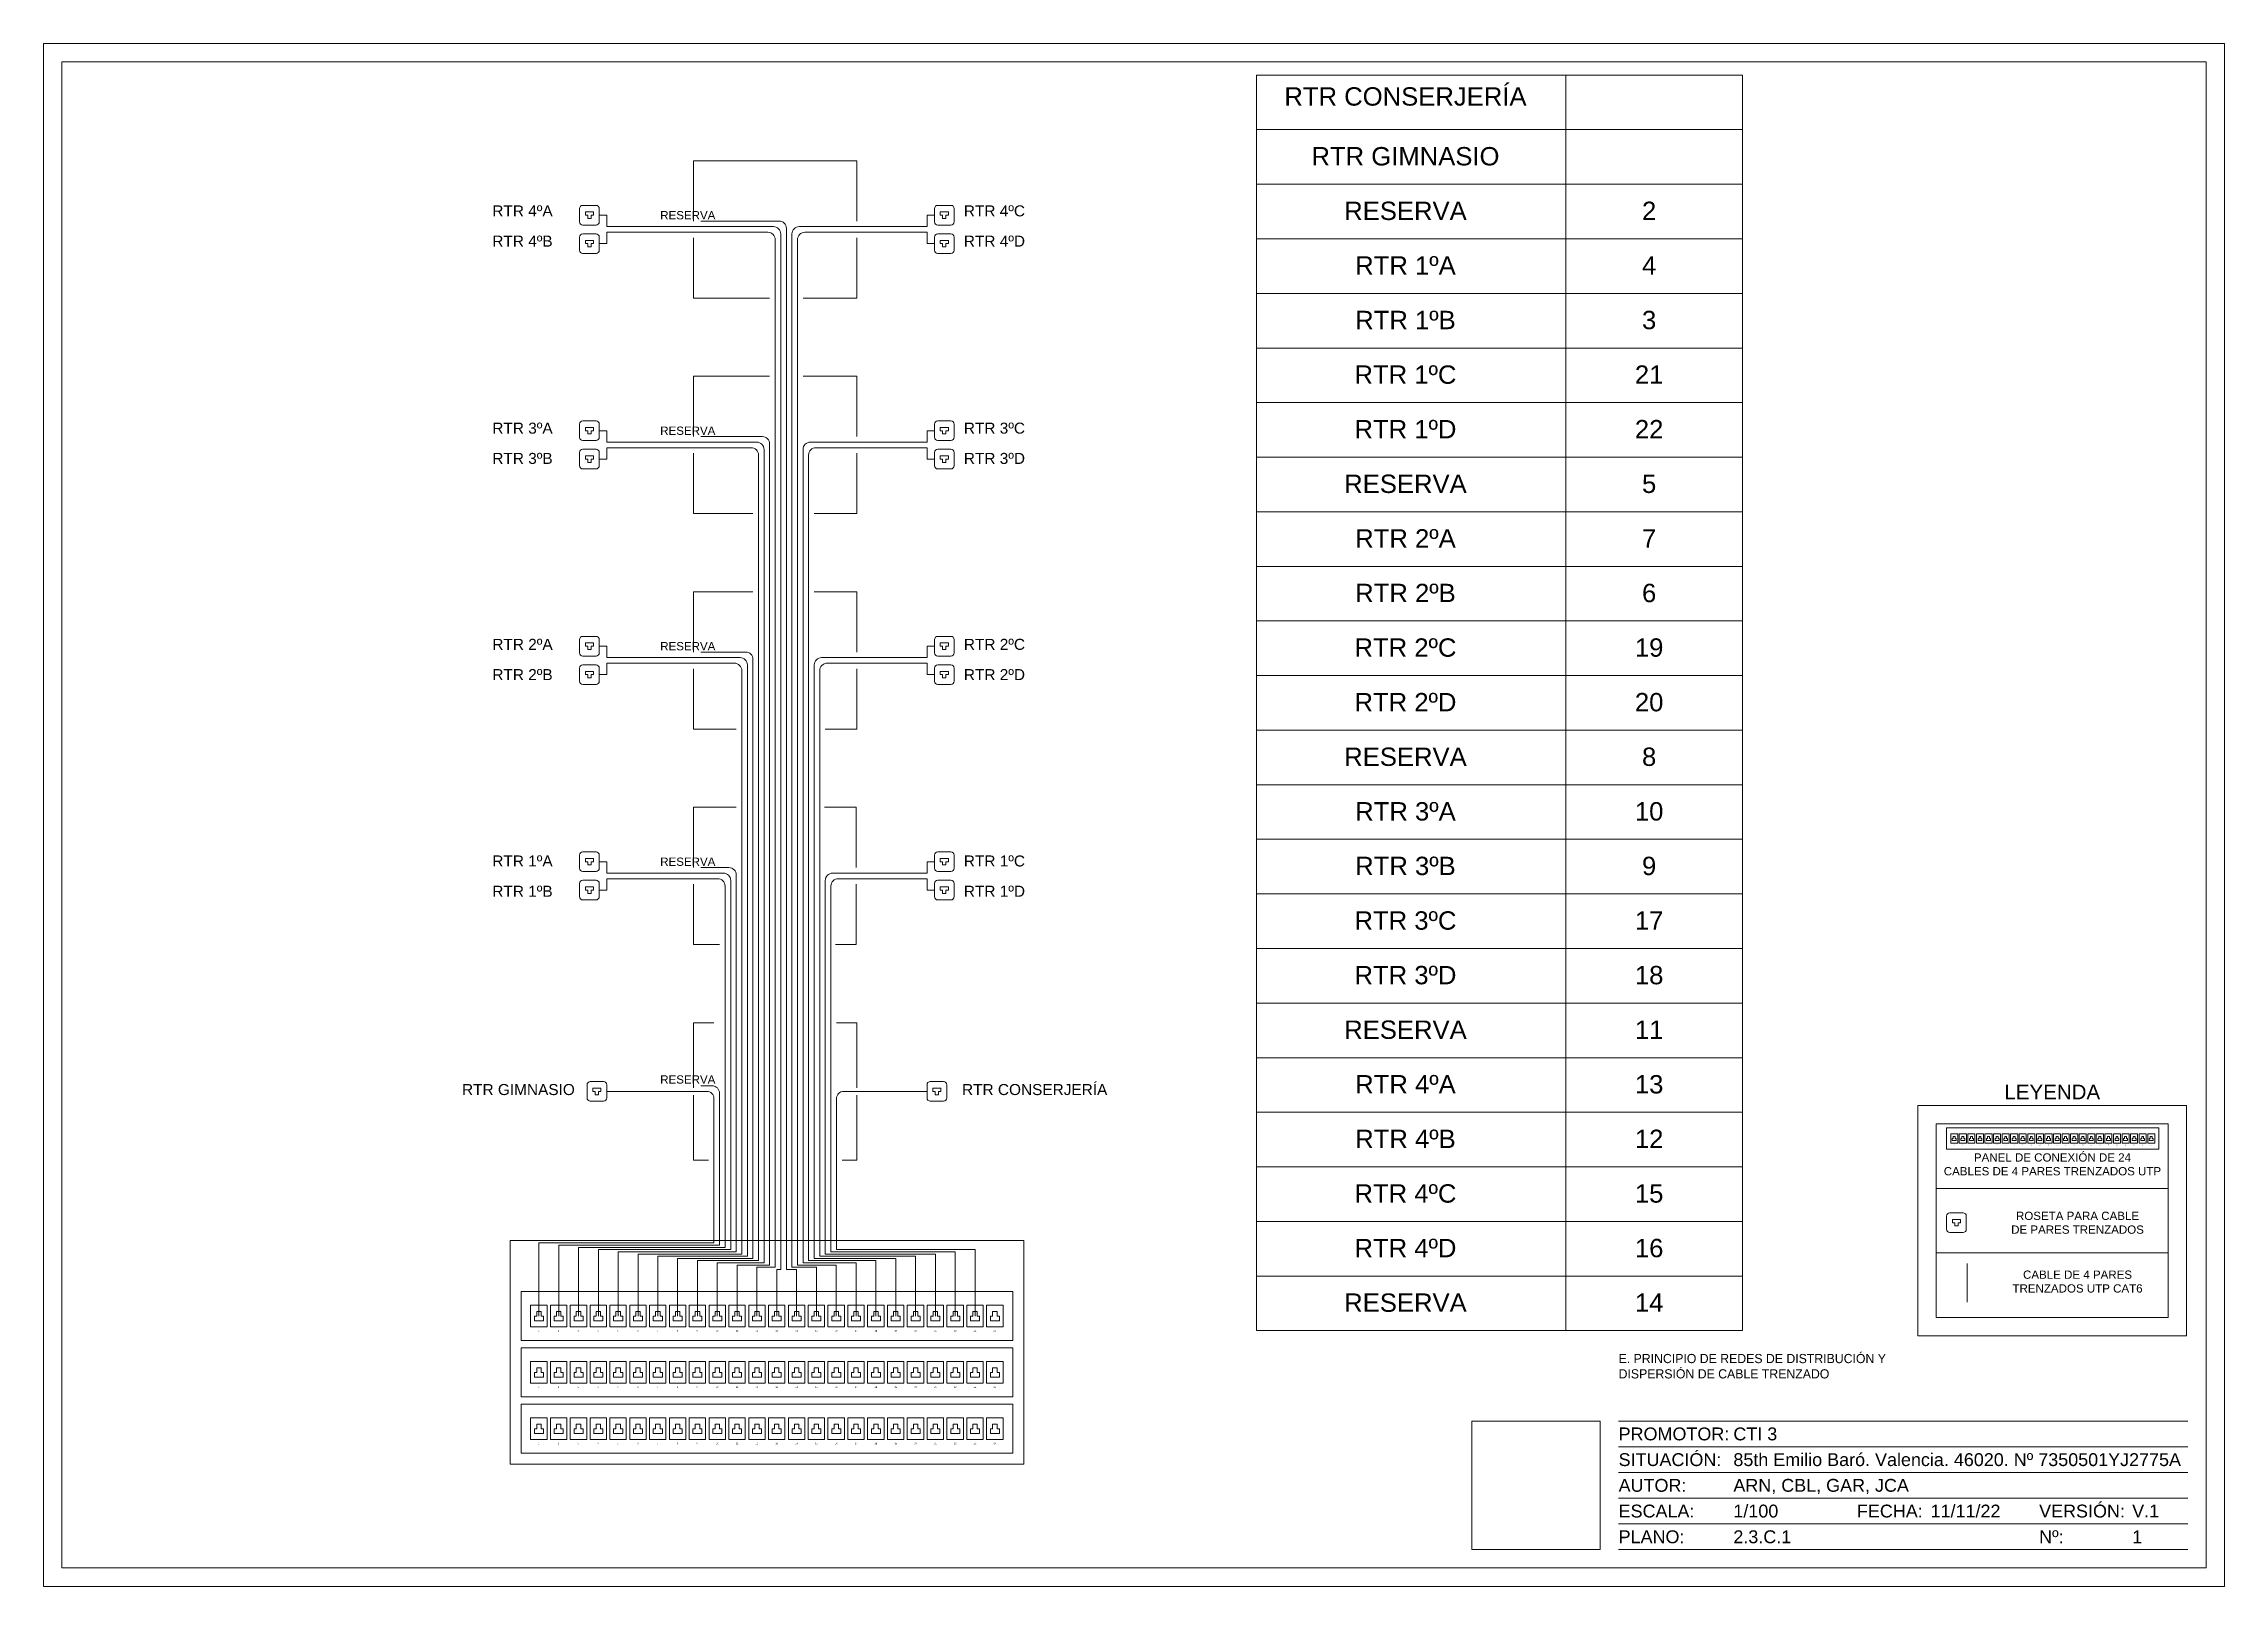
# Paper-space layout 'TRENZADO' of a CAD drawing. Header units: metres. Extents: x 0 to 5.4, y 0 to 3.82.
# The model-space entities are those that its viewports show. They can reach past a viewport. Long polylines and large blocks are cut down to what shows.
import ezdxf
from ezdxf.enums import TextEntityAlignment as Align

# ---------------------------------------------------------------- set-up
doc = ezdxf.new("R2018")
doc.units = ezdxf.units.M
doc.layers.get('0').update_dxf_attribs({"color": 253, "lineweight": 0})
doc.layers.add('CAJETIN', color=7, linetype='Continuous', lineweight=0, true_color=0x000000)
for name, color, linetype, lineweight in [('ICT_INTERNA', 170, 'Continuous', 0), ('ICT_TEXTS', 210, 'Continuous', 0), ('ICT_TOMAS', 1, 'Continuous', 0)]:
    doc.layers.add(name, color=color, linetype=linetype, lineweight=lineweight)
doc.styles.add('COTA', font='arial.ttf', dxfattribs={"height": 1})
doc.styles.get("Standard").update_dxf_attribs({"font": 'arial.ttf'})
picture_1 = doc.add_image_def('image1.png', size_in_pixel=(477, 477))

# ---------------------------------------------------------------- blocks, each defined once
blk = doc.blocks.new('*U96')
for p, q in [((-10, 45), (-165, 45)), ((-10, 38), (-165, 38)), ((-10, 31), (-165, 31)), ((-10, 24), (-165, 24)), ((-10, 17), (-165, 17)), ((-10, 10), (-165, 10))]:
    blk.add_line(p, q)
for points in [[(-594, 0), (0, 0), (0, 420), (-594, 420)], [(-589, 5), (-5, 5), (-5, 415), (-589, 415)], [(-170, 45), (-205, 45), (-205, 10), (-170, 10)]]:
    blk.add_lwpolyline(points, close=True)
for s, p in [('PROMOTOR:', (-165, 41.5)), ('SITUACIÓN:', (-165, 34.5)), ('AUTOR:', (-165, 27.5)), ('ESCALA:', (-165, 20.5)), ('FECHA:', (-100.09, 20.5)), ('VERSIÓN:', (-50.46, 20.5)), ('PLANO:', (-165, 13.5)), ('Nº:', (-50.46, 13.5))]:
    blk.add_text(s, height=3.5).set_placement(p, align=Align.MIDDLE_LEFT)
at = {"lineweight": 30, "flags": 104}
blk.add_attdef('NOMBRE_PROYECTO', text='', height=5, dxfattribs=at).set_placement((-165, 63.27), align=Align.TOP_LEFT)
for tag, p in [('PROMOTOR', (-133.74, 41.5)), ('SITUACION', (-133.74, 34.5)), ('AUTOR', (-133.74, 27.5)), ('1/X', (-133.74, 20.5)), ('XX/XX/XXXX', (-80.02, 20.5)), ('V.X', (-25.12, 20.5)), ('NOMBRE_PLANO', (-133.74, 13.5)), ('X', (-25.12, 13.48))]:
    blk.add_attdef(tag, text='', height=3.5).set_placement(p, align=Align.MIDDLE_LEFT)
blk = doc.blocks.new('caratula_533153')
at = {"linetype": 'Continuous'}
for s, p in [('1', (5.4, -26.8)), ('2', (23.4, -26.8)), ('3', (41.4, -26.8)), ('4', (59.4, -26.8)), ('5', (77.4, -26.8)), ('6', (95.4, -26.8)), ('7', (113.4, -26.8)), ('8', (131.4, -26.8)), ('9', (149.4, -26.8)), ('10', (167, -26.8)), ('11', (185, -26.8)), ('12', (203, -26.8)), ('13', (221, -26.8)), ('14', (239, -26.8)), ('15', (257, -26.8)), ('16', (275, -26.8)), ('17', (293, -26.8)), ('18', (311, -26.8)), ('19', (329, -26.8)), ('20', (347, -26.8)), ('21', (365, -26.8)), ('22', (383, -26.8)), ('23', (401, -26.8)), ('24', (419, -26.8))]:
    blk.add_text(s, height=1.5, dxfattribs=at).set_placement(p)
blk = doc.blocks.new('PANEL-RJ45')
for p, q in [((29.7, 22.2), (31.8, 22.2)), ((29.7, 18.1), (29.7, 22.2)), ((31.8, 26.3), (35.8, 26.3)), ((31.8, 26.3), (31.8, 22.2)), ((35.8, 26.3), (35.8, 22.2)), ((35.8, 22.2), (37.9, 22.2)), ((37.9, 22.2), (37.9, 18.1)), ((47.7, 22.2), (49.8, 22.2)), ((47.7, 18.1), (47.7, 22.2)), ((49.8, 26.3), (53.8, 26.3)), ((49.8, 26.3), (49.8, 22.2)), ((53.8, 26.3), (53.8, 22.2)), ((53.8, 22.2), (55.9, 22.2)), ((55.9, 22.2), (55.9, 18.1)), ((65.7, 22.2), (67.8, 22.2)), ((65.7, 18.1), (65.7, 22.2)), ((67.8, 26.3), (71.8, 26.3)), ((67.8, 26.3), (67.8, 22.2)), ((71.8, 26.3), (71.8, 22.2)), ((71.8, 22.2), (73.9, 22.2)), ((73.9, 22.2), (73.9, 18.1)), ((83.7, 22.2), (85.8, 22.2)), ((83.7, 18.1), (83.7, 22.2)), ((85.8, 26.3), (89.8, 26.3)), ((85.8, 26.3), (85.8, 22.2)), ((89.8, 26.3), (89.8, 22.2)), ((89.8, 22.2), (91.9, 22.2)), ((91.9, 22.2), (91.9, 18.1)), ((101.7, 22.2), (103.8, 22.2)), ((101.7, 18.1), (101.7, 22.2)), ((103.8, 26.3), (107.8, 26.3)), ((103.8, 26.3), (103.8, 22.2)), ((107.8, 26.3), (107.8, 22.2)), ((107.8, 22.2), (109.9, 22.2)), ((109.9, 22.2), (109.9, 18.1)), ((119.7, 22.2), (121.8, 22.2)), ((119.7, 18.1), (119.7, 22.2)), ((121.8, 26.3), (125.8, 26.3)), ((121.8, 26.3), (121.8, 22.2)), ((125.8, 26.3), (125.8, 22.2)), ((125.8, 22.2), (127.9, 22.2)), ((127.9, 22.2), (127.9, 18.1)), ((137.7, 22.2), (139.8, 22.2)), ((137.7, 18.1), (137.7, 22.2)), ((139.8, 26.3), (143.8, 26.3)), ((139.8, 26.3), (139.8, 22.2)), ((143.8, 26.3), (143.8, 22.2)), ((143.8, 22.2), (145.9, 22.2)), ((145.9, 22.2), (145.9, 18.1)), ((155.7, 22.2), (157.8, 22.2)), ((155.7, 18.1), (155.7, 22.2)), ((157.8, 26.3), (161.8, 26.3)), ((157.8, 26.3), (157.8, 22.2)), ((161.8, 26.3), (161.8, 22.2)), ((161.8, 22.2), (163.9, 22.2)), ((163.9, 22.2), (163.9, 18.1)), ((173.7, 22.2), (175.8, 22.2)), ((173.7, 18.1), (173.7, 22.2)), ((175.8, 26.3), (179.8, 26.3)), ((175.8, 26.3), (175.8, 22.2)), ((179.8, 26.3), (179.8, 22.2)), ((179.8, 22.2), (181.9, 22.2)), ((181.9, 22.2), (181.9, 18.1)), ((191.7, 22.2), (193.8, 22.2)), ((191.7, 18.1), (191.7, 22.2)), ((193.8, 26.3), (197.8, 26.3)), ((193.8, 26.3), (193.8, 22.2)), ((197.8, 26.3), (197.8, 22.2)), ((197.8, 22.2), (199.9, 22.2)), ((199.9, 22.2), (199.9, 18.1)), ((209.7, 22.2), (211.8, 22.2)), ((209.7, 18.1), (209.7, 22.2)), ((211.8, 26.3), (215.8, 26.3)), ((211.8, 26.3), (211.8, 22.2)), ((215.8, 26.3), (215.8, 22.2)), ((215.8, 22.2), (217.9, 22.2)), ((217.9, 22.2), (217.9, 18.1)), ((227.7, 22.2), (229.8, 22.2)), ((227.7, 18.1), (227.7, 22.2)), ((229.8, 26.3), (233.8, 26.3)), ((229.8, 26.3), (229.8, 22.2)), ((233.8, 26.3), (233.8, 22.2)), ((233.8, 22.2), (235.9, 22.2)), ((235.9, 22.2), (235.9, 18.1)), ((245.7, 22.2), (247.8, 22.2)), ((245.7, 18.1), (245.7, 22.2)), ((247.8, 26.3), (251.8, 26.3)), ((247.8, 26.3), (247.8, 22.2)), ((251.8, 26.3), (251.8, 22.2)), ((251.8, 22.2), (253.9, 22.2)), ((253.9, 22.2), (253.9, 18.1)), ((263.7, 22.2), (265.8, 22.2)), ((263.7, 18.1), (263.7, 22.2)), ((265.8, 26.3), (269.8, 26.3)), ((265.8, 26.3), (265.8, 22.2)), ((269.8, 26.3), (269.8, 22.2)), ((269.8, 22.2), (271.9, 22.2)), ((271.9, 22.2), (271.9, 18.1)), ((281.7, 22.2), (283.8, 22.2)), ((281.7, 18.1), (281.7, 22.2)), ((283.8, 26.3), (287.8, 26.3)), ((283.8, 26.3), (283.8, 22.2)), ((287.8, 26.3), (287.8, 22.2)), ((287.8, 22.2), (289.9, 22.2)), ((289.9, 22.2), (289.9, 18.1)), ((299.7, 22.2), (301.8, 22.2)), ((299.7, 18.1), (299.7, 22.2)), ((301.8, 26.3), (305.8, 26.3)), ((301.8, 26.3), (301.8, 22.2)), ((305.8, 26.3), (305.8, 22.2)), ((305.8, 22.2), (307.9, 22.2)), ((307.9, 22.2), (307.9, 18.1)), ((317.7, 22.2), (319.8, 22.2)), ((317.7, 18.1), (317.7, 22.2)), ((319.8, 26.3), (323.8, 26.3)), ((319.8, 26.3), (319.8, 22.2)), ((323.8, 26.3), (323.8, 22.2)), ((323.8, 22.2), (325.9, 22.2)), ((325.9, 22.2), (325.9, 18.1)), ((335.7, 22.2), (337.8, 22.2)), ((335.7, 18.1), (335.7, 22.2)), ((337.8, 26.3), (341.8, 26.3)), ((337.8, 26.3), (337.8, 22.2)), ((341.8, 26.3), (341.8, 22.2)), ((341.8, 22.2), (343.9, 22.2)), ((343.9, 22.2), (343.9, 18.1)), ((353.7, 22.2), (355.8, 22.2)), ((353.7, 18.1), (353.7, 22.2)), ((355.8, 26.3), (359.8, 26.3)), ((355.8, 26.3), (355.8, 22.2)), ((359.8, 26.3), (359.8, 22.2)), ((359.8, 22.2), (361.9, 22.2)), ((361.9, 22.2), (361.9, 18.1)), ((371.7, 22.2), (373.8, 22.2)), ((371.7, 18.1), (371.7, 22.2)), ((373.8, 26.3), (377.8, 26.3)), ((373.8, 26.3), (373.8, 22.2)), ((377.8, 26.3), (377.8, 22.2)), ((377.8, 22.2), (379.9, 22.2)), ((379.9, 22.2), (379.9, 18.1)), ((389.7, 22.2), (391.8, 22.2)), ((389.7, 18.1), (389.7, 22.2)), ((391.8, 26.3), (395.8, 26.3)), ((391.8, 26.3), (391.8, 22.2)), ((395.8, 26.3), (395.8, 22.2)), ((395.8, 22.2), (397.9, 22.2)), ((397.9, 22.2), (397.9, 18.1)), ((407.7, 22.2), (409.8, 22.2)), ((407.7, 18.1), (407.7, 22.2)), ((409.8, 26.3), (413.8, 26.3)), ((409.8, 26.3), (409.8, 22.2)), ((413.8, 26.3), (413.8, 22.2)), ((413.8, 22.2), (415.9, 22.2)), ((415.9, 22.2), (415.9, 18.1)), ((425.7, 22.2), (427.8, 22.2)), ((425.7, 18.1), (425.7, 22.2)), ((427.8, 26.3), (431.8, 26.3)), ((427.8, 26.3), (427.8, 22.2)), ((431.8, 26.3), (431.8, 22.2)), ((431.8, 22.2), (433.9, 22.2)), ((433.9, 22.2), (433.9, 18.1)), ((443.7, 22.2), (445.8, 22.2)), ((443.7, 18.1), (443.7, 22.2)), ((445.8, 26.3), (449.8, 26.3)), ((445.8, 26.3), (445.8, 22.2)), ((449.8, 26.3), (449.8, 22.2)), ((449.8, 22.2), (451.9, 22.2)), ((451.9, 22.2), (451.9, 18.1)), ((37.9, 18.1), (29.7, 18.1)), ((55.9, 18.1), (47.7, 18.1)), ((73.9, 18.1), (65.7, 18.1)), ((91.9, 18.1), (83.7, 18.1)), ((109.9, 18.1), (101.7, 18.1)), ((127.9, 18.1), (119.7, 18.1)), ((145.9, 18.1), (137.7, 18.1)), ((163.9, 18.1), (155.7, 18.1)), ((181.9, 18.1), (173.7, 18.1)), ((199.9, 18.1), (191.7, 18.1)), ((217.9, 18.1), (209.7, 18.1)), ((235.9, 18.1), (227.7, 18.1)), ((253.9, 18.1), (245.7, 18.1)), ((271.9, 18.1), (263.7, 18.1)), ((289.9, 18.1), (281.7, 18.1)), ((307.9, 18.1), (299.7, 18.1)), ((325.9, 18.1), (317.7, 18.1)), ((343.9, 18.1), (335.7, 18.1)), ((361.9, 18.1), (353.7, 18.1)), ((379.9, 18.1), (371.7, 18.1)), ((397.9, 18.1), (389.7, 18.1)), ((415.9, 18.1), (407.7, 18.1)), ((433.9, 18.1), (425.7, 18.1)), ((451.9, 18.1), (443.7, 18.1))]:
    blk.add_line(p, q)
for points in [[(17.6, 0), (17.6, 44.5)], [(464, 44.5), (17.6, 44.5)], [(464, 44.5), (464, 0)], [(17.6, 0), (464, 0)]]:
    blk.add_lwpolyline(points)
for points in [[(41.2, 32.1), (26.3, 32.1), (26.3, 12.4), (41.2, 12.4)], [(59.2, 32.1), (44.3, 32.1), (44.3, 12.4), (59.2, 12.4)], [(77.2, 32.1), (62.3, 32.1), (62.3, 12.4), (77.2, 12.4)], [(95.2, 32.1), (80.3, 32.1), (80.3, 12.4), (95.2, 12.4)], [(113.2, 32.1), (98.3, 32.1), (98.3, 12.4), (113.2, 12.4)], [(131.2, 32.1), (116.3, 32.1), (116.3, 12.4), (131.2, 12.4)], [(149.2, 32.1), (134.3, 32.1), (134.3, 12.4), (149.2, 12.4)], [(167.2, 32.1), (152.3, 32.1), (152.3, 12.4), (167.2, 12.4)], [(185.2, 32.1), (170.3, 32.1), (170.3, 12.4), (185.2, 12.4)], [(203.2, 32.1), (188.3, 32.1), (188.3, 12.4), (203.2, 12.4)], [(221.2, 32.1), (206.3, 32.1), (206.3, 12.4), (221.2, 12.4)], [(239.2, 32.1), (224.3, 32.1), (224.3, 12.4), (239.2, 12.4)], [(242.3, 32.1), (257.2, 32.1), (257.2, 12.4), (242.3, 12.4)], [(275.2, 32.1), (260.3, 32.1), (260.3, 12.4), (275.2, 12.4)], [(293.2, 32.1), (278.3, 32.1), (278.3, 12.4), (293.2, 12.4)], [(311.2, 32.1), (296.3, 32.1), (296.3, 12.4), (311.2, 12.4)], [(329.2, 32.1), (314.3, 32.1), (314.3, 12.4), (329.2, 12.4)], [(347.2, 32.1), (332.3, 32.1), (332.3, 12.4), (347.2, 12.4)], [(365.2, 32.1), (350.3, 32.1), (350.3, 12.4), (365.2, 12.4)], [(383.2, 32.1), (368.3, 32.1), (368.3, 12.4), (383.2, 12.4)], [(401.2, 32.1), (386.3, 32.1), (386.3, 12.4), (401.2, 12.4)], [(419.2, 32.1), (404.3, 32.1), (404.3, 12.4), (419.2, 12.4)], [(437.2, 32.1), (422.3, 32.1), (422.3, 12.4), (437.2, 12.4)], [(455.2, 32.1), (440.3, 32.1), (440.3, 12.4), (455.2, 12.4)]]:
    blk.add_lwpolyline(points, close=True)
blk.add_blockref('caratula_533153', (27.6, 35))
blk = doc.blocks.new('Toma TFN')
for p, q in [((-0.0625, 0.05), (-0.05, 0.05)), ((-0.0625, 0), (-0.0625, 0.05)), ((-0.05, 0), (-0.0625, 0)), ((-0.05, 0.05), (0.05, 0.05)), ((-0.025, 0), (-0.05, 0)), ((-0.025, -0.05), (-0.025, 0)), ((0.025, 0), (0.025, -0.05)), ((0.05, 0), (0.025, 0)), ((0.05, 0.05), (0.0625, 0.05)), ((0.0625, 0), (0.05, 0)), ((0.05, 0), (0.05, 0)), ((0.0625, 0), (0.0625, 0.05)), ((0.025, -0.05), (-0.025, -0.05))]:
    blk.add_line(p, q)
blk.add_lwpolyline([(-0.1, 0.15), (0.1, 0.15, -0.4142136), (0.15, 0.1), (0.15, -0.1, -0.4142136), (0.1, -0.15), (-0.1, -0.15, -0.4142136), (-0.15, -0.1), (-0.15, 0.1, -0.4142136)], format="xyb", close=True)

msp = doc.modelspace()

# ---------------------------------------------------------------- linework, layer by layer
at = {"layer": 'CAJETIN'}
for p, q in [((1664764.082, 1362547.934), (1664827.252, 1362547.934)), ((1664764.082, 1362530.362), (1664827.252, 1362530.362)), ((1664764.082, 1362512.79), (1664827.252, 1362512.79)), ((1664764.082, 1362495.218), (1664827.252, 1362495.218))]:
    msp.add_line(p, q, dxfattribs=at)
at = {"layer": 'CAJETIN', "linetype": 'Continuous'}
for points in [[(1664248.549, 1362422.019), (1664842.549, 1362422.019), (1664842.549, 1362842.019), (1664248.549, 1362842.019)], [(1664253.549, 1362427.019), (1664837.549, 1362427.019), (1664837.549, 1362837.019), (1664253.549, 1362837.019)]]:
    msp.add_lwpolyline(points, close=True, dxfattribs=at)
at = {"layer": 'CAJETIN'}
for points in [[(1664759.082, 1362552.934), (1664832.252, 1362552.934), (1664832.252, 1362490.218), (1664759.082, 1362490.218)], [(1664764.082, 1362547.934), (1664827.252, 1362547.934), (1664827.252, 1362495.218), (1664764.082, 1362495.218)]]:
    msp.add_lwpolyline(points, close=True, dxfattribs=at)
at = {"layer": 'ICT_INTERNA'}
msp.add_line((1664772.462, 1362509.927), (1664772.462, 1362499.411), dxfattribs=at)
for points in [[(1664470.099, 1362793.716), (1664470.099, 1362810.121), (1664425.549, 1362810.121), (1664425.549, 1362793.716)], [(1664401.925, 1362792.2), (1664401.925, 1362795.311), (1664399.903, 1362795.311)], [(1664401.925, 1362790.683), (1664401.925, 1362787.572), (1664399.903, 1362787.572)], [(1664489.173, 1362792.2), (1664489.173, 1362795.311), (1664491.195, 1362795.311)], [(1664489.173, 1362790.683), (1664489.173, 1362787.572), (1664491.195, 1362787.572)], [(1664425.549, 1362789.167), (1664425.549, 1362772.762), (1664446.307, 1362772.762)], [(1664455.407, 1362772.762), (1664470.099, 1362772.762), (1664470.099, 1362789.167)], [(1664446.307, 1362751.453), (1664425.549, 1362751.453), (1664425.549, 1362735.049)], [(1664470.099, 1362735.049), (1664470.099, 1362751.453), (1664455.407, 1362751.453)], [(1664401.925, 1362733.532), (1664401.925, 1362736.643), (1664399.903, 1362736.643)], [(1664401.925, 1362732.016), (1664401.925, 1362728.905), (1664399.903, 1362728.905)], [(1664489.173, 1362733.532), (1664489.173, 1362736.643), (1664491.195, 1362736.643)], [(1664489.173, 1362732.016), (1664489.173, 1362728.905), (1664491.195, 1362728.905)], [(1664425.549, 1362730.499), (1664425.549, 1362714.094), (1664441.758, 1362714.094)], [(1664458.44, 1362714.094), (1664470.099, 1362714.094), (1664470.099, 1362730.499)], [(1664441.758, 1362692.786), (1664425.549, 1362692.786), (1664425.549, 1362676.381)], [(1664470.099, 1362676.381), (1664470.099, 1362692.786), (1664458.44, 1362692.786)], [(1664401.925, 1362674.865), (1664401.925, 1362677.976), (1664399.903, 1362677.976)], [(1664489.173, 1362674.865), (1664489.173, 1362677.976), (1664491.195, 1362677.976)], [(1664401.925, 1362673.348), (1664401.925, 1362670.237), (1664399.903, 1362670.237)], [(1664425.549, 1362671.832), (1664425.549, 1362655.427), (1664437.208, 1362655.427)], [(1664461.473, 1362655.427), (1664470.099, 1362655.427), (1664470.099, 1362671.832)], [(1664489.173, 1362673.348), (1664489.173, 1362670.237), (1664491.195, 1362670.237)], [(1664437.208, 1362634.119), (1664425.549, 1362634.119), (1664425.549, 1362617.714)], [(1664469.862, 1362617.714), (1664469.862, 1362634.119), (1664461.236, 1362634.119)], [(1664401.925, 1362616.197), (1664401.925, 1362619.308), (1664399.903, 1362619.308)], [(1664489.173, 1362616.197), (1664489.173, 1362619.308), (1664491.195, 1362619.308)], [(1664401.925, 1362614.681), (1664401.925, 1362611.57), (1664399.903, 1362611.57)], [(1664425.549, 1362613.164), (1664425.549, 1362596.76), (1664432.658, 1362596.76)], [(1664464.269, 1362596.76), (1664469.862, 1362596.76), (1664469.862, 1362613.164)], [(1664489.173, 1362614.681), (1664489.173, 1362611.57), (1664491.195, 1362611.57)], [(1664431.141, 1362575.451), (1664425.549, 1362575.451), (1664425.549, 1362557.772)], [(1664470.099, 1362557.772), (1664470.099, 1362575.451), (1664464.506, 1362575.451)], [(1664425.549, 1362555.772), (1664425.549, 1362538.092), (1664429.625, 1362538.092)], [(1664466.023, 1362538.092), (1664470.099, 1362538.092), (1664470.099, 1362555.772)]]:
    msp.add_lwpolyline(points, dxfattribs=at)
for points in [[(1664448.249, 1362495.584), (1664448.249, 1362508.295), (1664449.341, 1362508.295), (1664449.341, 1362527.468), (1664449.341, 1362790.2, 0.4142136), (1664447.341, 1362792.2), (1664401.925, 1362792.2)], [(1664442.849, 1362495.584), (1664442.849, 1362508.9), (1664447.824, 1362508.9), (1664447.824, 1362527.468), (1664447.824, 1362788.683, 0.4142136), (1664445.824, 1362790.683), (1664401.925, 1362790.683)], [(1664427.605, 1362793.716), (1664448.857, 1362793.716, -0.4142136), (1664450.857, 1362791.716), (1664450.857, 1362527.468), (1664450.857, 1362508.295), (1664453.649, 1362508.295), (1664453.649, 1362495.584)], [(1664459.049, 1362495.584), (1664459.049, 1362508.9), (1664452.382, 1362508.9), (1664452.374, 1362527.468), (1664452.374, 1362730.016), (1664452.374, 1362790.2, -0.4142136), (1664454.374, 1362792.2), (1664489.173, 1362792.2)], [(1664464.449, 1362495.584), (1664464.449, 1362509.5), (1664453.89, 1362509.5), (1664453.89, 1362513.1), (1664453.89, 1362788.683, -0.4142136), (1664455.89, 1362790.683), (1664489.173, 1362790.683)], [(1664432.049, 1362495.584), (1664432.049, 1362510.1), (1664444.791, 1362510.1), (1664444.791, 1362527.468), (1664444.791, 1362731.532, 0.4142136), (1664442.791, 1362733.532), (1664401.925, 1362733.532)], [(1664426.649, 1362495.584), (1664426.649, 1362510.7), (1664443.274, 1362510.7), (1664443.274, 1362527.468), (1664443.274, 1362676.381), (1664443.274, 1362692.786), (1664443.274, 1362730.016, 0.4142136), (1664441.274, 1362732.016), (1664401.925, 1362732.016)], [(1664437.449, 1362495.584), (1664437.449, 1362509.5), (1664446.307, 1362509.5), (1664446.307, 1362527.468), (1664446.307, 1362733.049, 0.4142136), (1664444.307, 1362735.049), (1664427.605, 1362735.049)], [(1664469.849, 1362495.584), (1664469.849, 1362510.1), (1664455.407, 1362510.1), (1664455.407, 1362527.468), (1664455.407, 1362731.532, -0.4142136), (1664457.407, 1362733.532), (1664489.173, 1362733.532)], [(1664475.249, 1362495.584), (1664475.249, 1362510.7), (1664456.923, 1362510.7), (1664456.923, 1362527.468), (1664456.923, 1362730.016, -0.4142136), (1664458.923, 1362732.016), (1664489.173, 1362732.016)], [(1664415.849, 1362495.584), (1664415.849, 1362511.9), (1664440.241, 1362511.9), (1664440.241, 1362527.468), (1664440.241, 1362672.865, 0.4142136), (1664438.241, 1362674.865), (1664425.549, 1362674.865), (1664401.925, 1362674.865)], [(1664410.449, 1362495.584), (1664410.449, 1362512.5), (1664438.724, 1362512.5), (1664438.724, 1362527.468), (1664438.724, 1362671.348, 0.4142136), (1664436.724, 1362673.348), (1664425.549, 1362673.348), (1664401.925, 1362673.348)], [(1664421.249, 1362495.584), (1664421.249, 1362511.3), (1664441.758, 1362511.3), (1664441.758, 1362527.468), (1664441.758, 1362674.381, 0.4142136), (1664439.758, 1362676.381), (1664429.523, 1362676.381), (1664427.605, 1362676.381)], [(1664480.649, 1362495.584), (1664480.649, 1362511.3), (1664458.44, 1362511.3), (1664458.44, 1362527.468), (1664458.44, 1362672.865, -0.4142136), (1664460.44, 1362674.865), (1664489.173, 1362674.865)], [(1664489.173, 1362673.348), (1664461.957, 1362673.348, 0.4142136), (1664459.957, 1362671.348), (1664459.957, 1362527.468), (1664459.957, 1362511.9), (1664486.049, 1362511.9), (1664486.049, 1362495.584)], [(1664394.249, 1362495.584), (1664394.249, 1362514.3), (1664434.175, 1362514.3), (1664434.175, 1362527.468), (1664434.175, 1362612.681, 0.4142136), (1664432.175, 1362614.681), (1664401.925, 1362614.681)], [(1664399.649, 1362495.584), (1664399.649, 1362513.7), (1664435.691, 1362513.7), (1664435.691, 1362527.468), (1664435.691, 1362614.197, 0.4142136), (1664433.691, 1362616.197), (1664401.925, 1362616.197)], [(1664405.049, 1362495.584), (1664405.049, 1362513.1), (1664437.208, 1362513.1), (1664437.208, 1362527.468), (1664437.208, 1362615.714, 0.4142136), (1664435.208, 1362617.714), (1664427.605, 1362617.714)], [(1664489.173, 1362616.197), (1664463.473, 1362616.197, 0.4142136), (1664461.473, 1362614.197), (1664461.473, 1362512.5), (1664491.449, 1362512.5), (1664491.449, 1362495.584)], [(1664496.849, 1362495.584), (1664496.849, 1362513.1), (1664462.99, 1362513.1), (1664462.99, 1362612.681, -0.4142136), (1664464.99, 1362614.681), (1664489.173, 1362614.681)], [(1664383.449, 1362495.584), (1664383.449, 1362503.214), (1664383.449, 1362515.5), (1664431.141, 1362515.5), (1664431.141, 1362527.468), (1664431.141, 1362554.772, 0.4142136), (1664429.141, 1362556.772), (1664401.925, 1362556.772)], [(1664388.849, 1362495.584), (1664388.849, 1362514.9), (1664432.658, 1362514.9), (1664432.658, 1362527.468), (1664432.658, 1362556.288, 0.4142136), (1664430.658, 1362558.288), (1664427.605, 1362558.288)], [(1664502.249, 1362495.584), (1664502.249, 1362513.7), (1664464.506, 1362513.7), (1664464.506, 1362554.772, -0.4142136), (1664466.506, 1362556.772), (1664489.173, 1362556.772)]]:
    msp.add_lwpolyline(points, format="xyb", dxfattribs=at)
msp.add_lwpolyline([(1664375.599, 1362455.246), (1664515.499, 1362455.246), (1664515.499, 1362516.137), (1664375.599, 1362516.137)], close=True, dxfattribs=at)
at = {"layer": 'ICT_TEXTS'}
for p, q in [((1664578.945, 1362833.461), (1664711.273, 1362833.461)), ((1664663.19, 1362833.461), (1664663.19, 1362491.637)), ((1664578.945, 1362818.599), (1664711.273, 1362818.599)), ((1664578.945, 1362803.737), (1664711.273, 1362803.737)), ((1664578.945, 1362788.875), (1664711.273, 1362788.875)), ((1664578.945, 1362774.013), (1664711.273, 1362774.013)), ((1664578.945, 1362759.151), (1664711.273, 1362759.151)), ((1664578.945, 1362744.289), (1664711.273, 1362744.289)), ((1664578.945, 1362729.427), (1664711.273, 1362729.427)), ((1664578.945, 1362714.565), (1664711.273, 1362714.565)), ((1664578.945, 1362699.704), (1664711.273, 1362699.704)), ((1664578.945, 1362684.842), (1664711.273, 1362684.842)), ((1664578.945, 1362669.98), (1664711.273, 1362669.98)), ((1664578.945, 1362655.118), (1664711.273, 1362655.118)), ((1664578.945, 1362640.256), (1664711.273, 1362640.256)), ((1664578.945, 1362625.394), (1664711.273, 1362625.394)), ((1664578.945, 1362610.532), (1664711.273, 1362610.532)), ((1664578.945, 1362595.67), (1664711.273, 1362595.67)), ((1664578.945, 1362580.808), (1664711.273, 1362580.808)), ((1664578.945, 1362565.946), (1664711.273, 1362565.946)), ((1664578.945, 1362551.085), (1664711.273, 1362551.085)), ((1664578.945, 1362536.223), (1664711.273, 1362536.223)), ((1664578.945, 1362521.361), (1664711.273, 1362521.361)), ((1664578.945, 1362506.499), (1664711.273, 1362506.499))]:
    msp.add_line(p, q, dxfattribs=at)
msp.add_lwpolyline([(1664578.945, 1362833.461), (1664711.273, 1362833.461), (1664711.273, 1362491.637), (1664578.945, 1362491.637)], close=True, dxfattribs=at)

# ---------------------------------------------------------------- block references
at = {"layer": 'CAJETIN'}
ref = msp.add_blockref('*U96', (1664842.549, 1362422.019), dxfattribs=at)
lines = msp.add_mtext('E. PRINCIPIO DE REDES DE DISTRIBUCIÓN Y \\PDISPERSIÓN DE CABLE TRENZADO', dxfattribs={"layer": '0', "insert": (1664677.549, 1362485.294), "char_height": 2.5, "attachment_point": 1})
ref.add_attrib('NOMBRE_PROYECTO', '', (1664677.549, 1362485.294), dxfattribs={"flags": 104}).embed_mtext(lines)
ref.add_attrib('PROMOTOR', 'CTI 3', dxfattribs={"layer": '0', "height": 3.5}).set_placement((1664708.809, 1362463.519), align=Align.MIDDLE_LEFT)
ref.add_attrib('SITUACION', '85th Emilio Baró. Valencia. 46020. Nº 7350501YJ2775A', dxfattribs={"layer": '0', "height": 3.5}).set_placement((1664708.809, 1362456.519), align=Align.MIDDLE_LEFT)
ref.add_attrib('AUTOR', 'ARN, CBL, GAR, JCA', dxfattribs={"layer": '0', "height": 3.5}).set_placement((1664708.809, 1362449.519), align=Align.MIDDLE_LEFT)
ref.add_attrib('1/X', '1/100', dxfattribs={"layer": '0', "height": 3.5}).set_placement((1664708.809, 1362442.519), align=Align.MIDDLE_LEFT)
ref.add_attrib('NOMBRE_PLANO', '2.3.C.1', dxfattribs={"layer": '0', "height": 3.5}).set_placement((1664708.809, 1362435.519), align=Align.MIDDLE_LEFT)
ref.add_attrib('XX/XX/XXXX', '11/11/22', dxfattribs={"layer": '0', "height": 3.5}).set_placement((1664762.524, 1362442.519), align=Align.MIDDLE_LEFT)
ref.add_attrib('V.X', 'V.1', dxfattribs={"layer": '0', "height": 3.5}).set_placement((1664817.43, 1362442.519), align=Align.MIDDLE_LEFT)
ref.add_attrib('X', '1', dxfattribs={"layer": '0', "height": 3.5}).set_placement((1664817.43, 1362435.496), align=Align.MIDDLE_LEFT)
at = {"layer": 'ICT_INTERNA'}
for p, xscale, yscale, zscale in [((1664764.594, 1362541.053), 0.129608188940416, 0.129608188940416, 0.129608188940416), ((1664373.309, 1362488.916), 0.3, 0.3, 0.3)]:
    msp.add_blockref('PANEL-RJ45', p, dxfattribs=dict(at, xscale=xscale, yscale=yscale, zscale=zscale))
at = {"layer": 'ICT_TEXTS', "xscale": 0.3, "yscale": 0.3, "zscale": 0.3}
for p in [(1664373.309, 1362473.583), (1664373.309, 1362458.248)]:
    msp.add_blockref('PANEL-RJ45', p, dxfattribs=at)
at = {"layer": 'ICT_TOMAS', "yscale": 17.85663777392733, "zscale": 17.85663777392733}
for p, xscale in [((1664397.225, 1362795.311), -17.85663777392733), ((1664493.873, 1362795.311), 17.85663777392733), ((1664397.225, 1362787.572), -17.85663777392733), ((1664493.873, 1362787.572), 17.85663777392733), ((1664397.225, 1362736.643), -17.85663777392733), ((1664493.873, 1362736.643), 17.85663777392733), ((1664397.225, 1362728.905), -17.85663777392733), ((1664493.873, 1362728.905), 17.85663777392733), ((1664397.225, 1362677.976), -17.85663777392733), ((1664493.873, 1362677.976), 17.85663777392733), ((1664397.225, 1362670.237), -17.85663777392733), ((1664493.873, 1362670.237), 17.85663777392733), ((1664397.225, 1362619.308), -17.85663777392733), ((1664493.873, 1362619.308), 17.85663777392733), ((1664397.225, 1362611.57), -17.85663777392733), ((1664493.873, 1362611.57), 17.85663777392733), ((1664399.247, 1362556.772), 17.85663777392733), ((1664491.852, 1362556.772), 17.85663777392733), ((1664769.576, 1362521.025), 17.85663777392733)]:
    msp.add_blockref('Toma TFN', p, dxfattribs=dict(at, xscale=xscale))

# ---------------------------------------------------------------- texts
at = {"layer": 'CAJETIN', "attachment_point": 1, "style": 'COTA'}
for s, insert, char_height, width in [('\\pxi-8,l8;LEYENDA', (1664759.082, 1362562.498), 0.0035, 73.16994), ('\\pxql;LEYENDA', (1664759.082, 1362555.742), 0.001, 73.16994), ('REGISTRO DE TERMINACIÓN DE RED', (1664779.92, 1362545.776), 0.002, 44.70706)]:
    msp.add_mtext(s, dxfattribs=dict(at, insert=insert, char_height=char_height, width=width))
at = {"layer": 'CAJETIN', "ltscale": 0.015, "attachment_point": 1, "style": 'COTA'}
for s, width, heights, insert, char_height in [('\\pxqc;LEYENDA', 73.16994, [7.577], (1664759.082, 1362558.619), 4), ('\\pxqc;PANEL DE CONEXIÓN DE 24\\PCABLES DE 4 PARES TRENZADOS UTP', 63.34024, [11.214], (1664764.048, 1362539.915), 2.25), ('\\pxqc;ROSETA PARA CABLE\\PDE PARES TRENZADOS', 51.2738, [7.577], (1664776.911, 1362524.018), 2.25), ('\\pxqc;CABLE DE 4 PARES\\PTRENZADOS UTP CAT6', 51.2738, [7.577], (1664776.915, 1362508.003), 2.25)]:
    msp.add_mtext_dynamic_manual_height_columns(s, width=width, gutter_width=4, heights=heights, dxfattribs=dict(at, insert=insert, char_height=char_height))
at = {"layer": 'ICT_TEXTS', "ltscale": 0.015, "attachment_point": 1, "style": 'COTA'}
for s, width, heights, insert, char_height in [('\\pxqc;RTR CONSERJERÍA', 81.08755, [3.395], (1664578.945, 1362830.143), 5), ('\\pxqc;RTR GIMNASIO', 81.08755, [3.395], (1664578.945, 1362813.86), 5), ('\\pxqc;RTR 4ºA', 38.12347, [3.395], (1664359.927, 1362797.988), 3), ('RESERVA', 15.60098, [2.854], (1664416.499, 1362796.43), 2.25), ('\\pxqc;RTR 4ºC', 38.12347, [3.395], (1664488.471, 1362797.988), 3), ('\\pxqc;RESERVA', 81.08755, [3.395], (1664578.945, 1362798.999), 5), ('\\pxqc;2', 81.08755, [3.395], (1664645.32, 1362798.999), 5), ('\\pxqc;RTR 4ºB', 38.12347, [3.395], (1664359.927, 1362789.749), 3), ('\\pxqc;RTR 4ºD', 38.12347, [3.395], (1664488.471, 1362789.749), 3), ('\\pxqc;RTR 1ºA', 81.08755, [3.395], (1664578.945, 1362784.137), 5), ('\\pxqc;4', 81.08755, [3.395], (1664645.32, 1362784.137), 5), ('\\pxqc;RTR 1ºB', 81.08755, [3.395], (1664578.945, 1362769.275), 5), ('\\pxqc;3', 81.08755, [3.395], (1664645.32, 1362769.275), 5), ('\\pxqc;RTR 1ºC', 81.08755, [3.395], (1664578.945, 1362754.413), 5), ('\\pxqc;21', 81.08755, [3.395], (1664645.32, 1362754.413), 5), ('\\pxqc;RTR 3ºA', 38.12347, [3.395], (1664359.927, 1362738.836), 3), ('RESERVA', 15.60098, [2.854], (1664416.499, 1362737.763), 2.25), ('\\pxqc;RTR 3ºC', 38.12347, [3.395], (1664488.471, 1362738.836), 3), ('\\pxqc;RTR 1ºD', 81.08755, [3.395], (1664578.945, 1362739.551), 5), ('\\pxqc;22', 81.08755, [3.395], (1664645.32, 1362739.551), 5), ('\\pxqc;RTR 3ºB', 38.12347, [3.395], (1664359.927, 1362730.597), 3), ('\\pxqc;RTR 3ºD', 38.12347, [3.395], (1664488.471, 1362730.597), 3), ('\\pxqc;RESERVA', 81.08755, [3.395], (1664578.945, 1362724.689), 5), ('\\pxqc;5', 81.08755, [3.395], (1664645.32, 1362724.689), 5), ('\\pxqc;RTR 2ºA', 81.08755, [3.395], (1664578.945, 1362709.827), 5), ('\\pxqc;7', 81.08755, [3.395], (1664645.32, 1362709.827), 5), ('\\pxqc;RTR 2ºB', 81.08755, [3.395], (1664578.945, 1362694.965), 5), ('\\pxqc;6', 81.08755, [3.395], (1664645.32, 1362694.965), 5), ('\\pxqc;RTR 2ºA', 38.12347, [3.395], (1664359.927, 1362679.978), 3), ('RESERVA', 15.60098, [2.854], (1664416.499, 1362679.095), 2.25), ('\\pxqc;RTR 2ºC', 38.12347, [3.395], (1664488.471, 1362679.978), 3), ('\\pxqc;RTR 2ºC', 81.08755, [3.395], (1664578.945, 1362680.103), 5), ('\\pxqc;19', 81.08755, [3.395], (1664645.32, 1362680.103), 5), ('\\pxqc;RTR 2ºB', 38.12347, [3.395], (1664359.927, 1362671.739), 3), ('\\pxqc;RTR 2ºD', 38.12347, [3.395], (1664488.471, 1362671.739), 3), ('\\pxqc;RTR 2ºD', 81.08755, [3.395], (1664578.945, 1362665.241), 5), ('\\pxqc;20', 81.08755, [3.395], (1664645.32, 1362665.241), 5), ('\\pxqc;RESERVA', 81.08755, [3.395], (1664578.945, 1362650.38), 5), ('\\pxqc;8', 81.08755, [3.395], (1664645.32, 1362650.38), 5), ('\\pxqc;RTR 3ºA', 81.08755, [3.395], (1664578.945, 1362635.518), 5), ('\\pxqc;10', 81.08755, [3.395], (1664645.32, 1362635.518), 5), ('\\pxqc;RTR 1ºA', 38.12347, [3.395], (1664359.927, 1362621.005), 3), ('RESERVA', 15.60098, [2.854], (1664416.499, 1362620.428), 2.25), ('\\pxqc;RTR 1ºC', 38.12347, [3.395], (1664488.471, 1362621.005), 3), ('\\pxqc;RTR 3ºB', 81.08755, [3.395], (1664578.945, 1362620.656), 5), ('\\pxqc;9', 81.08755, [3.395], (1664645.32, 1362620.656), 5), ('\\pxqc;RTR 1ºB', 38.12347, [3.395], (1664359.927, 1362612.766), 3), ('\\pxqc;RTR 1ºD', 38.12347, [3.395], (1664488.471, 1362612.766), 3), ('\\pxqc;RTR 3ºC', 81.08755, [3.395], (1664578.945, 1362605.794), 5), ('\\pxqc;17', 81.08755, [3.395], (1664645.32, 1362605.794), 5), ('\\pxqc;RTR 3ºD', 81.08755, [3.395], (1664578.945, 1362590.932), 5), ('\\pxqc;18', 81.08755, [3.395], (1664645.32, 1362590.932), 5), ('\\pxqc;RESERVA', 81.08755, [3.395], (1664578.945, 1362576.07), 5), ('\\pxqc;11', 81.08755, [3.395], (1664645.32, 1362576.07), 5), ('\\pxqc;RTR GIMNASIO', 51.05315, [3.395], (1664352.351, 1362558.773), 3), ('RESERVA', 15.60098, [2.854], (1664416.499, 1362561.142), 2.25), ('\\pxqc;RTR CONSERJERÍA', 51.05315, [3.395], (1664492.968, 1362558.773), 3), ('\\pxqc;RTR 4ºA', 81.08755, [3.395], (1664578.945, 1362561.208), 5), ('\\pxqc;13', 81.08755, [3.395], (1664645.32, 1362561.208), 5), ('\\pxqc;RTR 4ºB', 81.08755, [3.395], (1664578.945, 1362546.346), 5), ('\\pxqc;12', 81.08755, [3.395], (1664645.32, 1362546.346), 5), ('\\pxqc;RTR 4ºC', 81.08755, [3.395], (1664578.945, 1362531.484), 5), ('\\pxqc;15', 81.08755, [3.395], (1664645.32, 1362531.484), 5), ('\\pxqc;RTR 4ºD', 81.08755, [3.395], (1664578.945, 1362516.622), 5), ('\\pxqc;16', 81.08755, [3.395], (1664645.32, 1362516.622), 5), ('\\pxqc;RESERVA', 81.08755, [3.395], (1664578.945, 1362501.761), 5), ('\\pxqc;14', 81.08755, [3.395], (1664645.32, 1362501.761), 5)]:
    msp.add_mtext_dynamic_manual_height_columns(s, width=width, gutter_width=4, heights=heights, dxfattribs=dict(at, insert=insert, char_height=char_height))
at = {"layer": 'ICT_TEXTS', "insert": (1664779.92, 1362545.773), "char_height": 0.001, "width": 45.38909, "attachment_point": 1, "style": 'COTA'}
msp.add_mtext('REGISTRO DE TERMINACIÓN DE RED', dxfattribs=at)

# ---------------------------------------------------------------- pictures from other files: only their frames are drawn
image = msp.add_image(picture_1, insert=(1664637.549, 1362432.019), size_in_units=(35, 35))
image.dxf.flags = 7

psp = doc.layouts.new('TRENZADO')

# ---------------------------------------------------------------- viewports
at = {"layer": 'CAJETIN'}
psp.add_viewport(center=(2.7, 1.9091), size=(5.4, 3.818182), view_center_point=(1664545.5491, 1362632.0185), view_height=420, dxfattribs=at)

doc.saveas('drawing.dxf')
